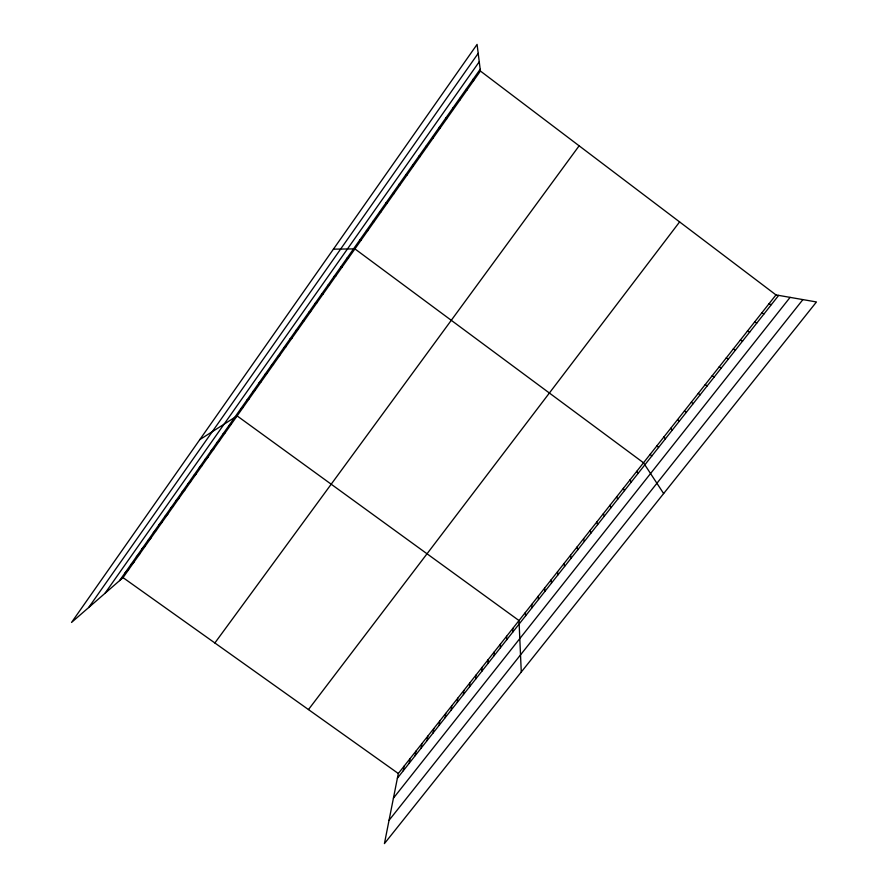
<?xml version="1.0" encoding="UTF-8"?>
<svg xmlns="http://www.w3.org/2000/svg" width="888" height="888" viewBox="0 0 888 888"><rect width="100%" height="100%" fill="white"/><g stroke="black" fill="none" stroke-linecap="round" stroke-linejoin="round"><path stroke-width="1.33" d="M500.41 647.752L500.421 644.1M494.194 655.61L494.272 651.903M488 663.447L488.134 659.673M481.829 671.273L482.018 667.432M475.679 679.065L475.924 675.158M469.541 686.824L469.841 682.861M463.425 694.571L463.78 690.542M457.331 702.297L457.731 698.201M451.248 709.989L451.715 705.827M445.188 717.659L445.709 713.441M439.149 725.307L439.715 721.034M433.133 732.944L433.744 728.593M427.128 740.537L427.794 736.13M421.134 748.118L421.867 743.656M415.173 755.677L415.95 751.148M409.224 763.214L410.056 758.618M403.285 770.729L404.173 766.078M775.979 294.916L398.312 773.504L384.426 843.6L816.461 301.964L775.979 294.916L480.408 71.04L477.078 44.4L71.54 622.444L123.032 577.622L480.408 71.04M88.678 607.525L478.199 53.347M104.962 593.351L479.254 61.772M119.58 580.619L480.197 69.275M214.874 642.968L579.131 145.81M308.458 709.568L679.609 221.922M397.38 778.21L778.665 295.382M393.428 798.145L790.087 297.38M389.044 820.312L802.896 299.6M125.175 572.705L128.571 569.763M130.769 564.757L134.132 561.893M136.386 556.798L139.705 553.99M142.025 548.806L145.299 546.065M147.674 540.792L150.905 538.117M153.347 532.745L156.521 530.147M159.041 524.675L162.171 522.155M164.746 516.594L167.821 514.13M170.463 508.469L173.504 506.082M176.213 500.333L179.198 498.013M181.973 492.163L184.904 489.921M187.745 483.971L190.631 481.796M193.54 475.746L196.381 473.648M199.356 467.51L202.153 465.479M205.195 459.24L207.936 457.276M211.044 450.938L213.731 449.062M216.905 442.613L219.558 440.803M222.799 434.265L225.386 432.534M228.704 425.885L231.246 424.231M199.811 439.604L237.118 415.906L519.003 620.557L521.278 672.038M240.704 408.88L243.146 407.37M246.797 400.233L249.184 398.812M252.914 391.564L255.245 390.221M259.041 382.872L261.316 381.596M265.201 374.148L267.421 372.96M271.373 365.39L273.537 364.28M277.567 356.61L279.676 355.577M283.783 347.796L285.836 346.853M290.01 338.961L292.019 338.095M296.27 330.081L298.213 329.304M302.542 321.19L304.44 320.49M308.835 312.254L310.678 311.644M315.151 303.296L316.938 302.764M321.489 294.317L323.221 293.861M327.85 285.292L329.515 284.937M334.232 276.246L335.842 275.968M340.637 267.166L342.18 266.977M347.064 258.064L348.551 257.953M333.444 249.139L354.934 248.906L643.511 462.781L663.647 493.55M359.973 239.749L361.338 239.827M366.455 230.547L367.765 230.714M372.971 221.323L374.214 221.567M768.797 304.018L771.406 304.573M761.638 313.098L764.168 313.742M379.498 212.054L380.686 212.399M754.5 322.133L756.965 322.866M747.385 331.146L749.783 331.968M386.058 202.764L387.179 203.197M740.303 340.126L742.623 341.025M733.244 349.073L735.486 350.061M392.629 193.44L393.695 193.961M726.195 357.997L728.371 359.074M719.18 366.888L721.278 368.043M399.234 184.082L400.233 184.693M712.187 375.746L714.218 376.989M705.216 384.582L707.181 385.914M123.032 577.622L398.312 773.504M698.268 393.384L700.155 394.794M405.849 174.692L406.793 175.402M691.352 402.164L693.162 403.651M684.448 410.911L686.191 412.476M412.498 165.279L413.375 166.078M677.566 419.624L679.242 421.278M670.706 428.316L672.327 430.047M419.158 155.822L419.969 156.71M663.88 436.974L665.423 438.783M657.065 445.598L658.541 447.497M425.851 146.331L426.595 147.319M650.282 454.212L651.681 456.177M432.556 136.819L433.244 137.895M636.763 471.328L638.039 473.459M630.047 479.853L631.257 482.051M439.294 127.273L439.915 128.449M623.343 488.345L624.486 490.62M616.66 496.803L617.737 499.167M446.054 117.682L446.609 118.959M610 505.239L611.022 507.681M603.363 513.653L604.317 516.161M452.836 108.07L453.324 109.446M596.747 522.033L597.635 524.619M590.154 530.391L590.986 533.044M459.64 98.424L460.062 99.889M583.583 538.716L584.348 541.447M577.034 547.019L577.733 549.827M466.466 88.745L466.822 90.31M570.507 555.3L571.139 558.175M563.991 563.547L564.568 566.5M473.315 79.021L473.604 80.686M557.509 571.772L558.019 574.791M551.037 579.964L551.492 583.061M544.588 588.134L544.977 591.297M538.161 596.281L538.494 599.511M531.757 604.395L532.023 607.703M525.363 612.498L525.585 615.872M512.787 628.438L512.887 631.945M506.593 636.274L506.637 639.86"/></g></svg>
